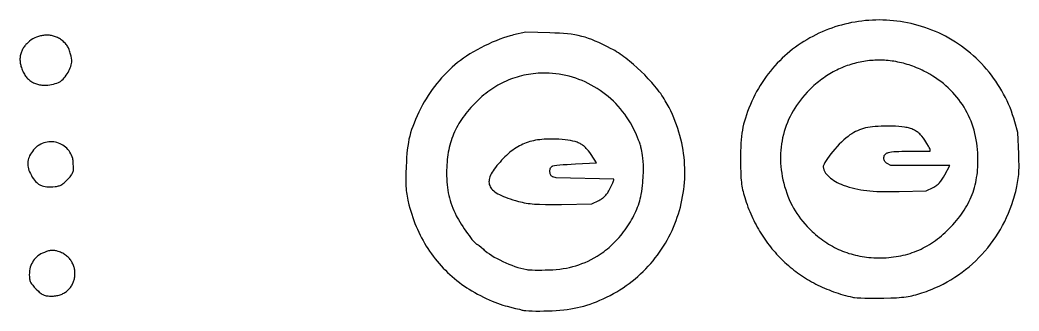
# Model space of a CAD drawing. Extents: x 0.6 to 47.7, y 5.3 to 47.
# Drawn here: x 39.31 to 47.6, y 13.32 to 15.74 of the extents above; entities that cross this region are included whole.
import ezdxf

# ---------------------------------------------------------------- set-up
doc = ezdxf.new("R2010")
doc.units = 0
doc.layers.add('LAYER_1', color=18, linetype='CONTINUOUS')

msp = doc.modelspace()

# ---------------------------------------------------------------- linework, layer by layer
at = {"layer": 'LAYER_1'}
for points in [[(46.4775, 13.4293), (46.5348, 13.4311), (46.5834, 13.4335), (46.6049, 13.4349), (46.625, 13.4366), (46.6438, 13.4385), (46.6615, 13.4408), (46.6785, 13.4433), (46.6949, 13.4462), (46.7109, 13.4496), (46.7268, 13.4533), (46.7429, 13.4575), (46.7593, 13.4621), (46.7941, 13.4731), (46.8122, 13.4792), (46.8303, 13.4856), (46.8481, 13.4923), (46.8659, 13.4993), (46.8834, 13.5065), (46.9008, 13.514), (46.9352, 13.5297), (46.9688, 13.5464), (47.0019, 13.5642), (47.0342, 13.5829), (47.0658, 13.6025), (47.0967, 13.6231), (47.1269, 13.6447), (47.1563, 13.6671), (47.185, 13.6905), (47.2129, 13.7147), (47.2399, 13.7397), (47.2662, 13.7656), (47.2916, 13.7923), (47.3162, 13.8198), (47.3399, 13.8481), (47.3627, 13.8771), (47.3846, 13.9069), (47.4056, 13.9374), (47.4257, 13.9686), (47.4448, 14.0005), (47.4629, 14.0331), (47.4801, 14.0664), (47.4963, 14.1002), (47.5114, 14.1347), (47.5255, 14.1698), (47.5386, 14.2055), (47.5505, 14.2417), (47.5561, 14.26), (47.5615, 14.2785), (47.5665, 14.2971), (47.5713, 14.3158), (47.5805, 14.355), (47.5843, 14.373), (47.5877, 14.3903), (47.5905, 14.407), (47.593, 14.4234), (47.5949, 14.4398), (47.5965, 14.4564), (47.5977, 14.4735), (47.5985, 14.4912), (47.5989, 14.5099), (47.599, 14.5298), (47.5983, 14.5741), (47.5964, 14.6261), (47.5891, 14.8041), (47.5645, 14.8928), (47.5558, 14.9226), (47.5462, 14.9522), (47.5358, 14.9815), (47.5245, 15.0105), (47.5124, 15.0392), (47.4995, 15.0676), (47.4859, 15.0956), (47.4714, 15.1233), (47.4562, 15.1505), (47.4403, 15.1774), (47.4236, 15.2038), (47.4062, 15.2298), (47.3881, 15.2554), (47.3694, 15.2805), (47.35, 15.305), (47.3299, 15.3291), (47.3092, 15.3527), (47.2879, 15.3756), (47.266, 15.3981), (47.2434, 15.4199), (47.2204, 15.4412), (47.1967, 15.4618), (47.1726, 15.4818), (47.1479, 15.5011), (47.1227, 15.5198), (47.0969, 15.5378), (47.0708, 15.555), (47.0441, 15.5716), (47.017, 15.5874), (46.9895, 15.6024), (46.9616, 15.6166), (46.9332, 15.6301), (46.9049, 15.6426), (46.8764, 15.6543), (46.8477, 15.6653), (46.819, 15.6754), (46.7901, 15.6848), (46.7612, 15.6934), (46.7321, 15.7012), (46.703, 15.7083), (46.6739, 15.7146), (46.6447, 15.7201), (46.6155, 15.7249), (46.5862, 15.7289), (46.557, 15.7322), (46.5277, 15.7348), (46.4985, 15.7366), (46.4694, 15.7377), (46.4402, 15.7381), (46.4112, 15.7378), (46.3822, 15.7368), (46.3533, 15.735), (46.3245, 15.7326), (46.2958, 15.7294), (46.2673, 15.7256), (46.2389, 15.7211), (46.2106, 15.7159), (46.1825, 15.71), (46.1546, 15.7035), (46.1269, 15.6963), (46.0994, 15.6884), (46.0722, 15.6799), (46.0451, 15.6707), (46.0183, 15.6609), (45.9918, 15.6504), (45.9655, 15.6393), (45.9396, 15.6276), (45.9139, 15.6153), (45.8885, 15.6023), (45.8635, 15.5887), (45.8388, 15.5745), (45.8145, 15.5597), (45.7905, 15.5443), (45.7669, 15.5283), (45.7437, 15.5117), (45.7209, 15.4945), (45.6985, 15.4768), (45.6766, 15.4584), (45.6551, 15.4395), (45.6341, 15.4201), (45.6135, 15.4), (45.5934, 15.3795), (45.5738, 15.3583), (45.5548, 15.3366), (45.5362, 15.3144), (45.5182, 15.2917), (45.5007, 15.2684), (45.4838, 15.2446), (45.4675, 15.2202), (45.4518, 15.1954), (45.4366, 15.17), (45.4221, 15.1442), (45.4082, 15.1178), (45.395, 15.0909), (45.3824, 15.0636), (45.3705, 15.0358), (45.3584, 15.0058), (45.3474, 14.9774), (45.3376, 14.9504), (45.3289, 14.9244), (45.3213, 14.8991), (45.3146, 14.8741), (45.3088, 14.8493), (45.3039, 14.8241), (45.2998, 14.7984), (45.2964, 14.7718), (45.2937, 14.7439), (45.2917, 14.7145), (45.2902, 14.6833), (45.2893, 14.6498), (45.2888, 14.6139), (45.2888, 14.5751), (45.2892, 14.5181), (45.2904, 14.4698), (45.2914, 14.4484), (45.2925, 14.4285), (45.294, 14.4099), (45.2957, 14.3924), (45.2978, 14.3758), (45.3002, 14.3598), (45.303, 14.3442), (45.3062, 14.3288), (45.3098, 14.3134), (45.3139, 14.2978), (45.3235, 14.2649), (45.3298, 14.2448), (45.3364, 14.225), (45.3433, 14.2054), (45.3505, 14.1859), (45.358, 14.1666), (45.3657, 14.1476), (45.3737, 14.1287), (45.382, 14.11), (45.3905, 14.0916), (45.3993, 14.0733), (45.4084, 14.0552), (45.4178, 14.0374), (45.4274, 14.0197), (45.4372, 14.0023), (45.4474, 13.985), (45.4577, 13.968), (45.4684, 13.9512), (45.4793, 13.9346), (45.4904, 13.9183), (45.5018, 13.9021), (45.5134, 13.8862), (45.5253, 13.8705), (45.5374, 13.855), (45.5498, 13.8398), (45.5623, 13.8248), (45.5752, 13.81), (45.5882, 13.7954), (45.6015, 13.7811), (45.6151, 13.7671), (45.6288, 13.7532), (45.6428, 13.7396), (45.657, 13.7263), (45.6715, 13.7131), (45.6861, 13.7003), (45.701, 13.6876), (45.7161, 13.6753), (45.7314, 13.6631), (45.7469, 13.6513), (45.7626, 13.6397), (45.7786, 13.6283), (45.7947, 13.6172), (45.8111, 13.6064), (45.8276, 13.5958), (45.8444, 13.5855), (45.8614, 13.5754), (45.8785, 13.5656), (45.8959, 13.5561), (45.9134, 13.5469), (45.9312, 13.5379), (45.9491, 13.5292), (45.9672, 13.5208), (45.9855, 13.5126), (46.004, 13.5048), (46.0227, 13.4972), (46.0415, 13.4899), (46.0606, 13.4829), (46.0798, 13.4761), (46.0991, 13.4697), (46.1187, 13.4635), (46.1384, 13.4577), (46.1583, 13.4521), (46.1784, 13.4468), (46.1986, 13.4419), (46.219, 13.4372), (46.226, 13.4359), (46.2349, 13.4347), (46.2577, 13.4325), (46.2862, 13.4308), (46.3193, 13.4295), (46.3561, 13.4287), (46.3954, 13.4283), (46.4363, 13.4285)], [(39.5438, 15.198), (39.5582, 15.1996), (39.5732, 15.2022), (39.5884, 15.2057), (39.6032, 15.21), (39.6172, 15.2148), (39.6301, 15.2201), (39.6414, 15.2257), (39.6462, 15.2285), (39.6506, 15.2315), (39.6596, 15.2387), (39.6686, 15.2473), (39.6775, 15.2569), (39.6862, 15.2675), (39.6945, 15.2788), (39.7025, 15.2907), (39.71, 15.303), (39.7169, 15.3156), (39.7231, 15.3283), (39.7286, 15.3409), (39.7332, 15.3532), (39.737, 15.3651), (39.7397, 15.3765), (39.7413, 15.387), (39.7417, 15.3967), (39.7415, 15.4011), (39.7409, 15.4052), (39.7347, 15.4365), (39.7289, 15.4622), (39.7259, 15.4732), (39.7229, 15.4831), (39.7198, 15.4922), (39.7164, 15.5005), (39.7128, 15.5082), (39.7089, 15.5153), (39.7046, 15.5221), (39.6999, 15.5287), (39.6947, 15.5351), (39.6889, 15.5415), (39.6756, 15.5549), (39.6685, 15.5614), (39.6612, 15.5676), (39.6538, 15.5733), (39.6462, 15.5785), (39.6385, 15.5834), (39.6307, 15.5879), (39.6228, 15.5919), (39.6147, 15.5956), (39.6066, 15.5989), (39.5985, 15.6018), (39.5902, 15.6044), (39.5819, 15.6066), (39.5736, 15.6084), (39.5652, 15.6098), (39.5568, 15.6109), (39.5483, 15.6117), (39.5399, 15.6121), (39.5314, 15.6122), (39.523, 15.612), (39.5146, 15.6114), (39.5063, 15.6105), (39.4979, 15.6093), (39.4897, 15.6078), (39.4815, 15.606), (39.4653, 15.6015), (39.4495, 15.5959), (39.4341, 15.5892), (39.4193, 15.5815), (39.4051, 15.5727), (39.3916, 15.5631), (39.3851, 15.5579), (39.3788, 15.5525), (39.3727, 15.5468), (39.3669, 15.541), (39.3613, 15.535), (39.356, 15.5287), (39.3508, 15.5223), (39.346, 15.5157), (39.3414, 15.5089), (39.3371, 15.502), (39.3331, 15.4948), (39.3295, 15.4875), (39.3261, 15.4801), (39.323, 15.4724), (39.3203, 15.4647), (39.3179, 15.4568), (39.3159, 15.4487), (39.3142, 15.4406), (39.3129, 15.4323), (39.312, 15.4239), (39.3115, 15.4154), (39.3114, 15.4067), (39.3117, 15.398), (39.3124, 15.3892), (39.3136, 15.3803), (39.3152, 15.3713), (39.3173, 15.3622), (39.3198, 15.353), (39.323, 15.3427), (39.3265, 15.3328), (39.3303, 15.3232), (39.3343, 15.3139), (39.3385, 15.305), (39.343, 15.2965), (39.3477, 15.2883), (39.3527, 15.2804), (39.3579, 15.2729), (39.3634, 15.2658), (39.3691, 15.259), (39.375, 15.2525), (39.3812, 15.2464), (39.3876, 15.2407), (39.3943, 15.2353), (39.4012, 15.2303), (39.4083, 15.2256), (39.4157, 15.2213), (39.4233, 15.2173), (39.4312, 15.2137), (39.4392, 15.2104), (39.4476, 15.2075), (39.4561, 15.2049), (39.4649, 15.2027), (39.474, 15.2009), (39.4832, 15.1994), (39.4927, 15.1983), (39.5025, 15.1975), (39.5125, 15.1971), (39.5227, 15.197), (39.5331, 15.1973)], [(43.6925, 13.3238), (43.7267, 13.3252), (43.7595, 13.3271), (43.7911, 13.3295), (43.8216, 13.3325), (43.8511, 13.3361), (43.8798, 13.3403), (43.9078, 13.3452), (43.9352, 13.3508), (43.9621, 13.3571), (43.9887, 13.3642), (44.0151, 13.372), (44.0415, 13.3806), (44.0678, 13.39), (44.0944, 13.4003), (44.1213, 13.4115), (44.1486, 13.4236), (44.1777, 13.4374), (44.2063, 13.4518), (44.2343, 13.4669), (44.2617, 13.4827), (44.2885, 13.4991), (44.3148, 13.5161), (44.3404, 13.5337), (44.3654, 13.5519), (44.3899, 13.5707), (44.4137, 13.59), (44.4369, 13.6099), (44.4595, 13.6303), (44.4814, 13.6513), (44.5027, 13.6727), (44.5234, 13.6947), (44.5435, 13.7171), (44.5629, 13.74), (44.5816, 13.7633), (44.5997, 13.7871), (44.6172, 13.8112), (44.6339, 13.8358), (44.6501, 13.8608), (44.6655, 13.8861), (44.6803, 13.9118), (44.6944, 13.9378), (44.7078, 13.9642), (44.7205, 13.9909), (44.7325, 14.0179), (44.7438, 14.0452), (44.7544, 14.0727), (44.7643, 14.1005), (44.7735, 14.1286), (44.782, 14.1569), (44.7898, 14.1854), (44.7968, 14.2141), (44.8031, 14.2429), (44.8087, 14.272), (44.8135, 14.3012), (44.8176, 14.3306), (44.821, 14.36), (44.8236, 14.3896), (44.8254, 14.4193), (44.8265, 14.4491), (44.8268, 14.479), (44.8263, 14.5089), (44.825, 14.5388), (44.823, 14.5688), (44.8202, 14.5988), (44.8166, 14.6287), (44.8122, 14.6587), (44.807, 14.6886), (44.801, 14.7185), (44.7942, 14.7484), (44.7866, 14.7781), (44.7782, 14.8078), (44.7689, 14.8373), (44.7588, 14.8668), (44.7479, 14.8961), (44.7362, 14.9252), (44.7236, 14.9542), (44.7102, 14.9831), (44.6959, 15.0117), (44.6808, 15.0401), (44.6648, 15.0683), (44.6562, 15.0827), (44.6468, 15.0973), (44.6369, 15.1121), (44.6263, 15.1271), (44.6151, 15.1424), (44.6034, 15.1577), (44.5912, 15.1732), (44.5785, 15.1887), (44.5653, 15.2042), (44.5518, 15.2198), (44.5235, 15.2508), (44.4941, 15.2815), (44.4636, 15.3116), (44.4324, 15.3408), (44.4008, 15.3689), (44.369, 15.3956), (44.3531, 15.4084), (44.3373, 15.4207), (44.3215, 15.4325), (44.3059, 15.4438), (44.2904, 15.4546), (44.2752, 15.4649), (44.2601, 15.4745), (44.2453, 15.4835), (44.2308, 15.4918), (44.2166, 15.4995), (44.1802, 15.5181), (44.1461, 15.5348), (44.1141, 15.5499), (44.0838, 15.5632), (44.0547, 15.575), (44.0264, 15.5854), (43.9987, 15.5944), (43.971, 15.6022), (43.9431, 15.6088), (43.9145, 15.6144), (43.8848, 15.619), (43.8537, 15.6228), (43.8208, 15.6258), (43.7857, 15.6281), (43.748, 15.6299), (43.7073, 15.6312), (43.5078, 15.6366), (43.4044, 15.6136), (43.3915, 15.6105), (43.3781, 15.6071), (43.3503, 15.599), (43.3213, 15.5894), (43.2913, 15.5784), (43.2605, 15.5662), (43.2291, 15.5529), (43.1976, 15.5386), (43.1659, 15.5234), (43.1346, 15.5074), (43.1036, 15.4909), (43.0735, 15.4738), (43.0442, 15.4563), (43.0162, 15.4386), (42.9897, 15.4207), (42.9649, 15.4029), (42.942, 15.3851), (42.9187, 15.3656), (42.8958, 15.3454), (42.8734, 15.3245), (42.8513, 15.3028), (42.8298, 15.2806), (42.8088, 15.2577), (42.7884, 15.2342), (42.7686, 15.2103), (42.7495, 15.1859), (42.7311, 15.1611), (42.7133, 15.136), (42.6964, 15.1106), (42.6803, 15.0848), (42.665, 15.0589), (42.6506, 15.0328), (42.6371, 15.0066), (42.6206, 14.9729), (42.6057, 14.9413), (42.5923, 14.9113), (42.5803, 14.8827), (42.5697, 14.8551), (42.5602, 14.8281), (42.5519, 14.8015), (42.5447, 14.7749), (42.5385, 14.7479), (42.5331, 14.7203), (42.5285, 14.6916), (42.5247, 14.6616), (42.5215, 14.6299), (42.5188, 14.5961), (42.5166, 14.5599), (42.5148, 14.521), (42.5128, 14.4643), (42.5118, 14.4168), (42.5118, 14.3957), (42.5121, 14.3762), (42.5128, 14.3579), (42.5139, 14.3405), (42.5154, 14.3238), (42.5172, 14.3075), (42.5196, 14.2914), (42.5223, 14.2752), (42.5256, 14.2586), (42.5293, 14.2414), (42.5383, 14.2039), (42.5453, 14.1775), (42.5528, 14.1514), (42.5608, 14.1256), (42.5693, 14.1001), (42.5783, 14.0748), (42.5879, 14.0499), (42.5979, 14.0253), (42.6084, 14.001), (42.6194, 13.977), (42.6309, 13.9534), (42.6429, 13.9301), (42.6554, 13.9071), (42.6683, 13.8845), (42.6817, 13.8622), (42.6955, 13.8403), (42.7099, 13.8188), (42.7247, 13.7976), (42.7399, 13.7768), (42.7556, 13.7565), (42.7717, 13.7364), (42.7882, 13.7168), (42.8052, 13.6976), (42.8227, 13.6789), (42.8405, 13.6605), (42.8588, 13.6426), (42.8775, 13.625), (42.8966, 13.608), (42.9161, 13.5913), (42.936, 13.5752), (42.9563, 13.5594), (42.977, 13.5442), (42.9981, 13.5294), (43.0179, 13.5162), (43.039, 13.5029), (43.0611, 13.4897), (43.084, 13.4766), (43.1076, 13.4637), (43.1315, 13.4511), (43.1558, 13.4389), (43.18, 13.4272), (43.2042, 13.416), (43.2279, 13.4055), (43.2512, 13.3958), (43.2737, 13.3869), (43.2953, 13.379), (43.3158, 13.3721), (43.335, 13.3663), (43.3527, 13.3617), (43.4231, 13.3448), (43.4546, 13.3368), (43.4783, 13.3306), (43.4837, 13.3294), (43.4906, 13.3283), (43.5089, 13.3263), (43.5321, 13.3247), (43.5595, 13.3236), (43.5901, 13.3229), (43.623, 13.3227), (43.6575, 13.323)], [(46.4332, 13.764), (46.4548, 13.7641), (46.4762, 13.7645), (46.4973, 13.7655), (46.5182, 13.7669), (46.5388, 13.7689), (46.5591, 13.7712), (46.5792, 13.7741), (46.5991, 13.7774), (46.6188, 13.7812), (46.6382, 13.7855), (46.6574, 13.7903), (46.6764, 13.7955), (46.6952, 13.8013), (46.7138, 13.8075), (46.7321, 13.8142), (46.7503, 13.8214), (46.7683, 13.8291), (46.7861, 13.8373), (46.8037, 13.846), (46.8211, 13.8552), (46.8384, 13.8649), (46.8555, 13.8751), (46.8724, 13.8858), (46.8891, 13.897), (46.9057, 13.9087), (46.9222, 13.9209), (46.9385, 13.9336), (46.9547, 13.9469), (46.9707, 13.9607), (46.9866, 13.9749), (47.0023, 13.9898), (47.018, 14.0051), (47.0346, 14.0221), (47.0506, 14.0391), (47.066, 14.0563), (47.0808, 14.0735), (47.0949, 14.0908), (47.1084, 14.1081), (47.1213, 14.1256), (47.1336, 14.1433), (47.1453, 14.161), (47.1563, 14.1789), (47.1668, 14.197), (47.1767, 14.2152), (47.186, 14.2337), (47.1947, 14.2523), (47.2028, 14.2711), (47.2104, 14.2902), (47.2174, 14.3094), (47.2238, 14.3289), (47.2297, 14.3487), (47.235, 14.3687), (47.2397, 14.3891), (47.2439, 14.4097), (47.2476, 14.4306), (47.2507, 14.4518), (47.2533, 14.4733), (47.2554, 14.4952), (47.2569, 14.5174), (47.2579, 14.54), (47.2584, 14.563), (47.2584, 14.5863), (47.2579, 14.61), (47.2569, 14.6342), (47.255, 14.6621), (47.2522, 14.6897), (47.2487, 14.717), (47.2443, 14.7439), (47.239, 14.7705), (47.233, 14.7967), (47.2262, 14.8224), (47.2185, 14.8478), (47.2101, 14.8728), (47.2008, 14.8974), (47.1908, 14.9215), (47.18, 14.9453), (47.1684, 14.9685), (47.1561, 14.9913), (47.143, 15.0137), (47.1291, 15.0356), (47.1145, 15.057), (47.0992, 15.0779), (47.0831, 15.0983), (47.0663, 15.1182), (47.0488, 15.1376), (47.0305, 15.1565), (47.0116, 15.1748), (46.9919, 15.1926), (46.9715, 15.2098), (46.9505, 15.2265), (46.9287, 15.2426), (46.9063, 15.2581), (46.8832, 15.273), (46.8595, 15.2873), (46.8351, 15.301), (46.81, 15.314), (46.7947, 15.3215), (46.7794, 15.3287), (46.7641, 15.3355), (46.7487, 15.342), (46.7332, 15.3482), (46.7177, 15.354), (46.7022, 15.3596), (46.6866, 15.3648), (46.671, 15.3697), (46.6554, 15.3742), (46.6397, 15.3785), (46.624, 15.3824), (46.6083, 15.386), (46.5926, 15.3893), (46.5769, 15.3922), (46.5612, 15.3949), (46.5454, 15.3972), (46.5297, 15.3992), (46.5139, 15.4009), (46.4982, 15.4023), (46.4824, 15.4034), (46.4667, 15.4041), (46.451, 15.4045), (46.4353, 15.4046), (46.4197, 15.4045), (46.404, 15.4039), (46.3884, 15.4031), (46.3728, 15.402), (46.3573, 15.4005), (46.3417, 15.3988), (46.3263, 15.3967), (46.3108, 15.3944), (46.2955, 15.3917), (46.2801, 15.3887), (46.2649, 15.3854), (46.2497, 15.3818), (46.2345, 15.3779), (46.2194, 15.3736), (46.2044, 15.3691), (46.1894, 15.3643), (46.1746, 15.3591), (46.1598, 15.3537), (46.145, 15.348), (46.1304, 15.3419), (46.1159, 15.3356), (46.1014, 15.3289), (46.0871, 15.322), (46.0728, 15.3147), (46.0586, 15.3072), (46.0446, 15.2993), (46.0306, 15.2912), (46.0168, 15.2827), (46.0031, 15.274), (45.9895, 15.2649), (45.976, 15.2556), (45.9626, 15.2459), (45.9494, 15.236), (45.9363, 15.2258), (45.9234, 15.2152), (45.9105, 15.2044), (45.8979, 15.1933), (45.8853, 15.1819), (45.8729, 15.1702), (45.8607, 15.1582), (45.8407, 15.1377), (45.8216, 15.1167), (45.8033, 15.0953), (45.7859, 15.0736), (45.7694, 15.0515), (45.7536, 15.029), (45.7388, 15.0062), (45.7248, 14.983), (45.7116, 14.9595), (45.6994, 14.9357), (45.688, 14.9116), (45.6775, 14.8872), (45.6678, 14.8625), (45.659, 14.8376), (45.6511, 14.8124), (45.6441, 14.787), (45.638, 14.7613), (45.6328, 14.7354), (45.6285, 14.7093), (45.625, 14.683), (45.6225, 14.6565), (45.6209, 14.6299), (45.6202, 14.6031), (45.6204, 14.5761), (45.6215, 14.549), (45.6235, 14.5218), (45.6264, 14.4945), (45.6303, 14.467), (45.635, 14.4395), (45.6407, 14.4119), (45.6474, 14.3842), (45.6549, 14.3565), (45.6635, 14.3283), (45.6727, 14.301), (45.6825, 14.2746), (45.693, 14.2489), (45.7042, 14.224), (45.7161, 14.1998), (45.7288, 14.1762), (45.7422, 14.1531), (45.7565, 14.1307), (45.7716, 14.1087), (45.7876, 14.0871), (45.8045, 14.0659), (45.8224, 14.0451), (45.8412, 14.0245), (45.861, 14.0042), (45.8819, 13.984), (45.8966, 13.9706), (45.9113, 13.9576), (45.9263, 13.945), (45.9414, 13.9328), (45.9567, 13.9211), (45.9721, 13.9098), (45.9876, 13.8989), (46.0034, 13.8884), (46.0193, 13.8784), (46.0353, 13.8688), (46.0516, 13.8596), (46.068, 13.8509), (46.0845, 13.8425), (46.1013, 13.8346), (46.1182, 13.8271), (46.1352, 13.8201), (46.1525, 13.8134), (46.1699, 13.8072), (46.1875, 13.8014), (46.2053, 13.796), (46.2233, 13.7911), (46.2414, 13.7865), (46.2598, 13.7824), (46.2783, 13.7787), (46.297, 13.7754), (46.3159, 13.7726), (46.3349, 13.7701), (46.3542, 13.7681), (46.3737, 13.7664), (46.3933, 13.7652), (46.4132, 13.7644)], [(44.4649, 14.2898), (44.4688, 14.3154), (44.4721, 14.34), (44.475, 14.3637), (44.4774, 14.3864), (44.4793, 14.4082), (44.4808, 14.4291), (44.482, 14.4491), (44.4828, 14.4681), (44.4834, 14.5037), (44.4829, 14.5358), (44.4815, 14.5646), (44.4794, 14.5901), (44.4767, 14.6126), (44.4737, 14.632), (44.4707, 14.6484), (44.4677, 14.6621), (44.4629, 14.6813), (44.4614, 14.6871), (44.4609, 14.6905), (44.4606, 14.6933), (44.4597, 14.6972), (44.4562, 14.7083), (44.4507, 14.7232), (44.4434, 14.7413), (44.4347, 14.7619), (44.4246, 14.7847), (44.4135, 14.8088), (44.4016, 14.8338), (44.3886, 14.8594), (44.3747, 14.8845), (44.3599, 14.9091), (44.3442, 14.9331), (44.3278, 14.9565), (44.3105, 14.9792), (44.2924, 15.0014), (44.2736, 15.0229), (44.2541, 15.0437), (44.2339, 15.0638), (44.213, 15.0833), (44.1915, 15.102), (44.1694, 15.1199), (44.1468, 15.1372), (44.1236, 15.1536), (44.0998, 15.1693), (44.0756, 15.1841), (44.0509, 15.1981), (44.0258, 15.2113), (44.0003, 15.2236), (43.9744, 15.235), (43.9482, 15.2455), (43.9216, 15.2551), (43.8947, 15.2638), (43.8676, 15.2715), (43.8402, 15.2782), (43.8127, 15.284), (43.7849, 15.2888), (43.757, 15.2925), (43.729, 15.2952), (43.7008, 15.2968), (43.6726, 15.2973), (43.6516, 15.2971), (43.6307, 15.2964), (43.6101, 15.2953), (43.5897, 15.2937), (43.5696, 15.2917), (43.5496, 15.2892), (43.5299, 15.2862), (43.5104, 15.2828), (43.4911, 15.2789), (43.472, 15.2746), (43.4532, 15.2698), (43.4345, 15.2645), (43.416, 15.2588), (43.3977, 15.2526), (43.3796, 15.2459), (43.3617, 15.2387), (43.3439, 15.2311), (43.3264, 15.223), (43.309, 15.2144), (43.2918, 15.2054), (43.2748, 15.1958), (43.2579, 15.1858), (43.2412, 15.1753), (43.2246, 15.1643), (43.2082, 15.1528), (43.1919, 15.1409), (43.1758, 15.1284), (43.1599, 15.1155), (43.144, 15.1021), (43.1283, 15.0881), (43.1128, 15.0737), (43.0973, 15.0588), (43.0814, 15.0428), (43.066, 15.0267), (43.0513, 15.0106), (43.037, 14.9944), (43.0234, 14.9781), (43.0103, 14.9618), (42.9977, 14.9453), (42.9857, 14.9288), (42.9743, 14.9121), (42.9634, 14.8953), (42.953, 14.8783), (42.9431, 14.8612), (42.9338, 14.8439), (42.925, 14.8265), (42.9167, 14.8088), (42.9089, 14.791), (42.9016, 14.773), (42.8949, 14.7547), (42.8886, 14.7363), (42.8828, 14.7175), (42.8776, 14.6986), (42.8728, 14.6794), (42.8684, 14.6599), (42.8646, 14.6401), (42.8612, 14.62), (42.8583, 14.5997), (42.8559, 14.579), (42.8539, 14.558), (42.8524, 14.5366), (42.8513, 14.515), (42.8507, 14.4929), (42.8505, 14.4705), (42.8508, 14.4442), (42.8516, 14.4189), (42.853, 14.3945), (42.855, 14.3708), (42.8575, 14.3478), (42.8607, 14.3255), (42.8645, 14.3036), (42.869, 14.2821), (42.8741, 14.261), (42.8799, 14.24), (42.8865, 14.2193), (42.8938, 14.1985), (42.9018, 14.1777), (42.9107, 14.1567), (42.9203, 14.1355), (42.9308, 14.114), (42.9391, 14.0982), (42.9489, 14.0809), (42.9598, 14.0626), (42.9717, 14.0435), (42.9842, 14.024), (42.9973, 14.0045), (43.0105, 13.9852), (43.0237, 13.9665), (43.0367, 13.9487), (43.0491, 13.9322), (43.0608, 13.9173), (43.0715, 13.9044), (43.081, 13.8938), (43.089, 13.8857), (43.0924, 13.8828), (43.0953, 13.8807), (43.0977, 13.8793), (43.0996, 13.8789), (43.1024, 13.878), (43.1069, 13.8754), (43.1128, 13.8713), (43.1199, 13.8659), (43.1368, 13.852), (43.1557, 13.835), (43.1627, 13.8286), (43.1702, 13.8223), (43.1867, 13.8094), (43.205, 13.7965), (43.2248, 13.7837), (43.2461, 13.771), (43.2686, 13.7585), (43.2921, 13.7463), (43.3164, 13.7345), (43.3413, 13.7233), (43.3665, 13.7126), (43.392, 13.7026), (43.4175, 13.6935), (43.4427, 13.6852), (43.4676, 13.6779), (43.4918, 13.6716), (43.5152, 13.6666), (43.5256, 13.6652), (43.5412, 13.6642), (43.5611, 13.6634), (43.5847, 13.6629), (43.6111, 13.6628), (43.6396, 13.6629), (43.6695, 13.6634), (43.6999, 13.6642), (43.7306, 13.6656), (43.7603, 13.6678), (43.7892, 13.6707), (43.8172, 13.6745), (43.8445, 13.6791), (43.8712, 13.6846), (43.8974, 13.6911), (43.9231, 13.6984), (43.9485, 13.7068), (43.9736, 13.7161), (43.9986, 13.7264), (44.0236, 13.7378), (44.0485, 13.7503), (44.0736, 13.7639), (44.0989, 13.7786), (44.1244, 13.7945), (44.1397, 13.8046), (44.1547, 13.8153), (44.1697, 13.8265), (44.1844, 13.8382), (44.199, 13.8505), (44.2134, 13.8632), (44.2276, 13.8764), (44.2415, 13.8901), (44.2552, 13.9042), (44.2686, 13.9186), (44.2817, 13.9335), (44.2946, 13.9487), (44.3071, 13.9642), (44.3193, 13.98), (44.3312, 13.9961), (44.3427, 14.0124), (44.3539, 14.029), (44.3646, 14.0458), (44.3749, 14.0628), (44.3848, 14.0799), (44.3943, 14.0972), (44.4033, 14.1146), (44.4119, 14.1321), (44.4199, 14.1497), (44.4275, 14.1673), (44.4345, 14.1849), (44.441, 14.2025), (44.447, 14.2201), (44.4524, 14.2377), (44.4572, 14.2551), (44.4614, 14.2725)], [(46.6055, 14.3154), (46.8295, 14.3203), (46.8862, 14.348), (46.8937, 14.3518), (46.9009, 14.3559), (46.9079, 14.3603), (46.9145, 14.365), (46.921, 14.37), (46.9272, 14.3753), (46.9333, 14.381), (46.9392, 14.3871), (46.945, 14.3936), (46.9506, 14.4006), (46.9562, 14.408), (46.9617, 14.416), (46.9672, 14.4244), (46.9726, 14.4334), (46.9836, 14.4532), (47.0242, 14.5308), (46.5347, 14.5308), (46.5061, 14.5461), (46.5004, 14.5497), (46.495, 14.5541), (46.4902, 14.5591), (46.4859, 14.5646), (46.4824, 14.5703), (46.4798, 14.5761), (46.4781, 14.5819), (46.4775, 14.5875), (46.4779, 14.5968), (46.4792, 14.6052), (46.4802, 14.6091), (46.4815, 14.6127), (46.4831, 14.6161), (46.4851, 14.6193), (46.4874, 14.6223), (46.4901, 14.6251), (46.4931, 14.6277), (46.4966, 14.6301), (46.5005, 14.6323), (46.5049, 14.6344), (46.5098, 14.6363), (46.5151, 14.638), (46.5275, 14.641), (46.5421, 14.6434), (46.5592, 14.6453), (46.5788, 14.6468), (46.6013, 14.6478), (46.6268, 14.6485), (46.6873, 14.649), (46.8617, 14.649), (46.8617, 14.6613), (46.8608, 14.6651), (46.8582, 14.6713), (46.854, 14.6797), (46.8485, 14.6898), (46.8343, 14.7139), (46.8169, 14.7411), (46.8054, 14.7575), (46.7937, 14.7725), (46.7877, 14.7794), (46.7815, 14.7859), (46.7752, 14.7921), (46.7688, 14.798), (46.7621, 14.8036), (46.7553, 14.8088), (46.7482, 14.8137), (46.7409, 14.8183), (46.7333, 14.8226), (46.7254, 14.8266), (46.7172, 14.8303), (46.7087, 14.8337), (46.6999, 14.8369), (46.6906, 14.8398), (46.681, 14.8425), (46.671, 14.8449), (46.6606, 14.847), (46.6497, 14.849), (46.6265, 14.8522), (46.6012, 14.8545), (46.5738, 14.8561), (46.544, 14.857), (46.5117, 14.8572), (46.4822, 14.8569), (46.4548, 14.8563), (46.4294, 14.8552), (46.4057, 14.8536), (46.3836, 14.8516), (46.363, 14.849), (46.3436, 14.8458), (46.3253, 14.8419), (46.3079, 14.8374), (46.2912, 14.8322), (46.2751, 14.8262), (46.2593, 14.8194), (46.2438, 14.8118), (46.2283, 14.8033), (46.2127, 14.7939), (46.1967, 14.7836), (46.1887, 14.778), (46.1804, 14.7718), (46.1632, 14.7579), (46.1452, 14.7421), (46.1268, 14.7248), (46.1082, 14.7064), (46.0898, 14.687), (46.0718, 14.6672), (46.0545, 14.6472), (46.0382, 14.6273), (46.0232, 14.608), (46.0097, 14.5894), (45.998, 14.572), (45.9885, 14.5561), (45.9846, 14.5488), (45.9813, 14.542), (45.9787, 14.5358), (45.9768, 14.5301), (45.9756, 14.525), (45.9752, 14.5207), (45.9754, 14.5156), (45.976, 14.5105), (45.9771, 14.5053), (45.9785, 14.5001), (45.9803, 14.4948), (45.9825, 14.4895), (45.9851, 14.4842), (45.988, 14.4788), (45.9949, 14.4681), (46.0031, 14.4574), (46.0126, 14.4469), (46.0232, 14.4365), (46.035, 14.4263), (46.0477, 14.4165), (46.0614, 14.407), (46.076, 14.398), (46.0913, 14.3895), (46.1074, 14.3817), (46.1241, 14.3745), (46.1414, 14.368), (46.1665, 14.3595), (46.1908, 14.3519), (46.2146, 14.3451), (46.2382, 14.339), (46.2618, 14.3337), (46.2857, 14.3291), (46.3102, 14.3252), (46.3356, 14.322), (46.3622, 14.3194), (46.3903, 14.3173), (46.4201, 14.3158), (46.452, 14.3148), (46.4861, 14.3143), (46.5229, 14.3143), (46.5626, 14.3147)], [(39.7507, 14.4763), (39.7529, 14.4822), (39.7542, 14.4872), (39.7549, 14.4919), (39.755, 14.4973), (39.7544, 14.5132), (39.7541, 14.5254), (39.7539, 14.5414), (39.7538, 14.5495), (39.7533, 14.5575), (39.7525, 14.5653), (39.7515, 14.5729), (39.7501, 14.5804), (39.7485, 14.5878), (39.7444, 14.602), (39.7392, 14.6156), (39.7331, 14.6285), (39.7261, 14.6407), (39.7182, 14.6522), (39.7095, 14.6629), (39.7001, 14.6729), (39.69, 14.6822), (39.6792, 14.6906), (39.6679, 14.6982), (39.6561, 14.705), (39.6438, 14.7109), (39.6312, 14.7159), (39.6182, 14.72), (39.6049, 14.7232), (39.5915, 14.7255), (39.5778, 14.7268), (39.5641, 14.7271), (39.5504, 14.7264), (39.5366, 14.7246), (39.523, 14.7218), (39.5095, 14.718), (39.4962, 14.713), (39.4831, 14.707), (39.4704, 14.6998), (39.4642, 14.6957), (39.458, 14.6914), (39.452, 14.6868), (39.4461, 14.6819), (39.4403, 14.6767), (39.4347, 14.6712), (39.4292, 14.6653), (39.4238, 14.6592), (39.4142, 14.6471), (39.4056, 14.6352), (39.3981, 14.6234), (39.3917, 14.6117), (39.3863, 14.6), (39.3821, 14.5883), (39.3789, 14.5765), (39.3768, 14.5647), (39.3757, 14.5528), (39.3757, 14.5407), (39.3768, 14.5285), (39.3789, 14.516), (39.382, 14.5033), (39.3862, 14.4902), (39.3914, 14.4769), (39.3976, 14.4632), (39.4056, 14.4476), (39.4138, 14.4334), (39.4224, 14.4204), (39.4313, 14.4087), (39.4407, 14.3981), (39.4505, 14.3887), (39.4556, 14.3845), (39.4608, 14.3805), (39.4661, 14.3768), (39.4716, 14.3734), (39.4773, 14.3702), (39.483, 14.3674), (39.489, 14.3648), (39.4951, 14.3624), (39.5078, 14.3585), (39.5213, 14.3557), (39.5355, 14.3538), (39.5505, 14.3529), (39.5664, 14.3529), (39.5831, 14.3539), (39.6041, 14.356), (39.6134, 14.3573), (39.622, 14.3589), (39.63, 14.3608), (39.6375, 14.363), (39.6446, 14.3655), (39.6513, 14.3685), (39.6578, 14.3719), (39.6641, 14.3758), (39.6704, 14.3802), (39.6767, 14.3852), (39.6831, 14.3908), (39.6896, 14.3971), (39.7037, 14.4118), (39.7268, 14.4373), (39.7339, 14.4456), (39.7388, 14.452), (39.7423, 14.4574), (39.745, 14.4626)], [(43.8033, 14.2079), (44.0545, 14.2114), (44.1136, 14.2409), (44.1213, 14.245), (44.1287, 14.2492), (44.1357, 14.2535), (44.1424, 14.2582), (44.1488, 14.263), (44.1549, 14.2681), (44.1608, 14.2734), (44.1665, 14.2791), (44.1719, 14.285), (44.1771, 14.2913), (44.1821, 14.2979), (44.187, 14.3049), (44.1917, 14.3123), (44.1962, 14.3201), (44.2051, 14.337), (44.2177, 14.3634), (44.2282, 14.3861), (44.2354, 14.4027), (44.2374, 14.408), (44.2382, 14.4108), (44.239, 14.4182), (43.759, 14.4276), (43.7331, 14.435), (43.7304, 14.4359), (43.7278, 14.4372), (43.723, 14.4406), (43.7189, 14.4449), (43.7154, 14.4501), (43.7125, 14.4559), (43.7102, 14.4623), (43.7087, 14.4691), (43.7077, 14.4762), (43.7075, 14.4834), (43.7079, 14.4905), (43.7091, 14.4975), (43.7109, 14.5041), (43.7135, 14.5103), (43.7168, 14.5158), (43.7209, 14.5206), (43.7232, 14.5227), (43.7257, 14.5245), (43.7285, 14.5257), (43.733, 14.527), (43.7467, 14.5297), (43.7659, 14.5324), (43.79, 14.5351), (43.818, 14.5376), (43.8493, 14.54), (43.883, 14.5421), (43.9184, 14.5438), (44.0926, 14.5512), (44.0485, 14.6206), (44.0374, 14.6373), (44.0263, 14.6526), (44.0149, 14.6664), (44.0092, 14.6727), (44.0033, 14.6788), (43.9973, 14.6845), (43.9911, 14.6899), (43.9848, 14.695), (43.9783, 14.6998), (43.9716, 14.7043), (43.9647, 14.7086), (43.9575, 14.7126), (43.9501, 14.7163), (43.9424, 14.7197), (43.9344, 14.7229), (43.9261, 14.7259), (43.9174, 14.7287), (43.899, 14.7336), (43.8791, 14.7377), (43.8574, 14.741), (43.8338, 14.7438), (43.8082, 14.746), (43.7804, 14.7476), (43.7586, 14.7486), (43.7375, 14.7491), (43.717, 14.7493), (43.6971, 14.7492), (43.6778, 14.7486), (43.659, 14.7476), (43.6408, 14.7462), (43.6231, 14.7443), (43.6059, 14.7421), (43.5891, 14.7393), (43.5727, 14.7362), (43.5567, 14.7325), (43.5411, 14.7284), (43.5259, 14.7238), (43.5109, 14.7186), (43.4963, 14.713), (43.4819, 14.7068), (43.4678, 14.7001), (43.4539, 14.6929), (43.4401, 14.6851), (43.4265, 14.6767), (43.4131, 14.6677), (43.3998, 14.6582), (43.3865, 14.648), (43.3733, 14.6373), (43.3601, 14.6259), (43.3469, 14.6139), (43.3338, 14.6013), (43.3205, 14.588), (43.3072, 14.574), (43.2938, 14.5593), (43.2802, 14.544), (43.2676, 14.5292), (43.2561, 14.5148), (43.2457, 14.5009), (43.2364, 14.4874), (43.2282, 14.4743), (43.2211, 14.4617), (43.2151, 14.4494), (43.2102, 14.4375), (43.2065, 14.426), (43.2038, 14.4148), (43.2023, 14.404), (43.202, 14.3935), (43.2028, 14.3833), (43.2048, 14.3735), (43.2079, 14.3639), (43.2122, 14.3546), (43.2177, 14.3455), (43.2243, 14.3367), (43.2322, 14.3282), (43.2413, 14.3199), (43.2515, 14.3117), (43.263, 14.3038), (43.2757, 14.2961), (43.2896, 14.2885), (43.3048, 14.2811), (43.3212, 14.2739), (43.3389, 14.2668), (43.3578, 14.2598), (43.378, 14.2529), (43.3994, 14.2461), (43.4221, 14.2394), (43.4461, 14.2328), (43.4624, 14.2286), (43.4782, 14.2248), (43.4939, 14.2215), (43.5098, 14.2185), (43.526, 14.216), (43.5428, 14.2138), (43.5606, 14.2119), (43.5795, 14.2104), (43.5998, 14.2092), (43.6218, 14.2083), (43.6718, 14.2072), (43.7316, 14.2072)], [(39.5781, 13.4468), (39.5883, 13.4471), (39.5983, 13.4477), (39.608, 13.4488), (39.6174, 13.4502), (39.6266, 13.4521), (39.6354, 13.4543), (39.6441, 13.4569), (39.6524, 13.4599), (39.6605, 13.4632), (39.6682, 13.4668), (39.6757, 13.4708), (39.683, 13.4751), (39.6899, 13.4796), (39.6965, 13.4845), (39.7029, 13.4896), (39.709, 13.4949), (39.7148, 13.5006), (39.7203, 13.5064), (39.7255, 13.5125), (39.7304, 13.5187), (39.735, 13.5252), (39.7393, 13.5319), (39.7433, 13.5387), (39.747, 13.5457), (39.7505, 13.5528), (39.7536, 13.5601), (39.7564, 13.5675), (39.7588, 13.575), (39.761, 13.5827), (39.7629, 13.5904), (39.7644, 13.5981), (39.7657, 13.606), (39.7666, 13.6139), (39.7672, 13.6218), (39.7675, 13.6298), (39.7675, 13.6377), (39.7671, 13.6457), (39.7664, 13.6537), (39.7654, 13.6616), (39.7641, 13.6695), (39.7624, 13.6774), (39.7604, 13.6852), (39.7581, 13.6929), (39.7554, 13.7006), (39.7524, 13.7081), (39.749, 13.7156), (39.7453, 13.7229), (39.7413, 13.7301), (39.7369, 13.7371), (39.7322, 13.744), (39.7272, 13.7508), (39.7218, 13.7573), (39.716, 13.7637), (39.7099, 13.7698), (39.7034, 13.7758), (39.6966, 13.7815), (39.6894, 13.7869), (39.6819, 13.7921), (39.674, 13.7971), (39.6657, 13.8018), (39.6571, 13.8061), (39.6481, 13.8102), (39.6388, 13.814), (39.629, 13.8174), (39.6145, 13.8218), (39.6077, 13.8234), (39.6011, 13.8247), (39.5947, 13.8256), (39.5884, 13.8261), (39.5821, 13.8262), (39.5758, 13.826), (39.5693, 13.8253), (39.5626, 13.8243), (39.5556, 13.8228), (39.5482, 13.821), (39.5322, 13.816), (39.5139, 13.8094), (39.4993, 13.8032), (39.4855, 13.7963), (39.4726, 13.7885), (39.4605, 13.7799), (39.4494, 13.7706), (39.4391, 13.7606), (39.4298, 13.7498), (39.4213, 13.7384), (39.4139, 13.7263), (39.4073, 13.7135), (39.4017, 13.7001), (39.3972, 13.6861), (39.3936, 13.6715), (39.391, 13.6563), (39.3894, 13.6406), (39.3889, 13.6244), (39.3894, 13.6059), (39.39, 13.5977), (39.391, 13.59), (39.3924, 13.5827), (39.3942, 13.5758), (39.3965, 13.5691), (39.3993, 13.5626), (39.4027, 13.5561), (39.4067, 13.5496), (39.4114, 13.5429), (39.4168, 13.536), (39.4229, 13.5288), (39.4298, 13.5211), (39.4463, 13.5042), (39.464, 13.487), (39.4718, 13.4798), (39.4792, 13.4735), (39.4862, 13.4681), (39.493, 13.4634), (39.4997, 13.4595), (39.5064, 13.4562), (39.5133, 13.4536), (39.5206, 13.4514), (39.5283, 13.4498), (39.5365, 13.4486), (39.5455, 13.4477), (39.5554, 13.4472)]]:
    msp.add_lwpolyline(points, close=True, dxfattribs=at)

doc.saveas('drawing.dxf')
